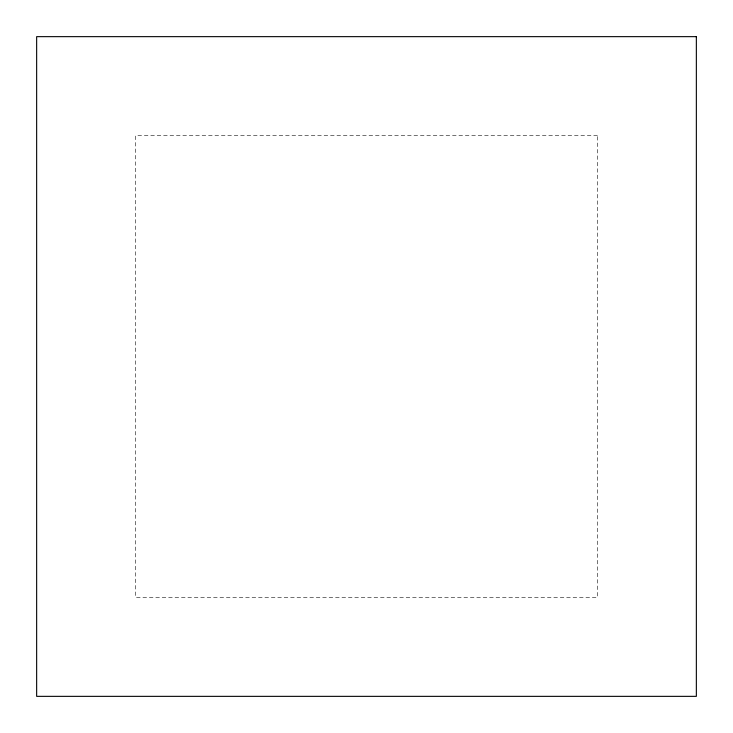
<?xml version="1.0" encoding="UTF-8"?>
<svg xmlns="http://www.w3.org/2000/svg" width="733" height="733" viewBox="0 0 733 733"><rect width="100%" height="100%" fill="white"/><g stroke="black" fill="none" stroke-linecap="round" stroke-linejoin="round"><path stroke-width="0.55" stroke-dasharray="3.67 2.75" d="M597.395 135.605L135.605 135.605L135.605 597.395L597.395 597.395L597.395 135.605"/><path stroke-width="1.1" d="M696.35 36.65L36.65 36.65L36.65 696.35L696.35 696.35L696.35 36.65"/></g></svg>
